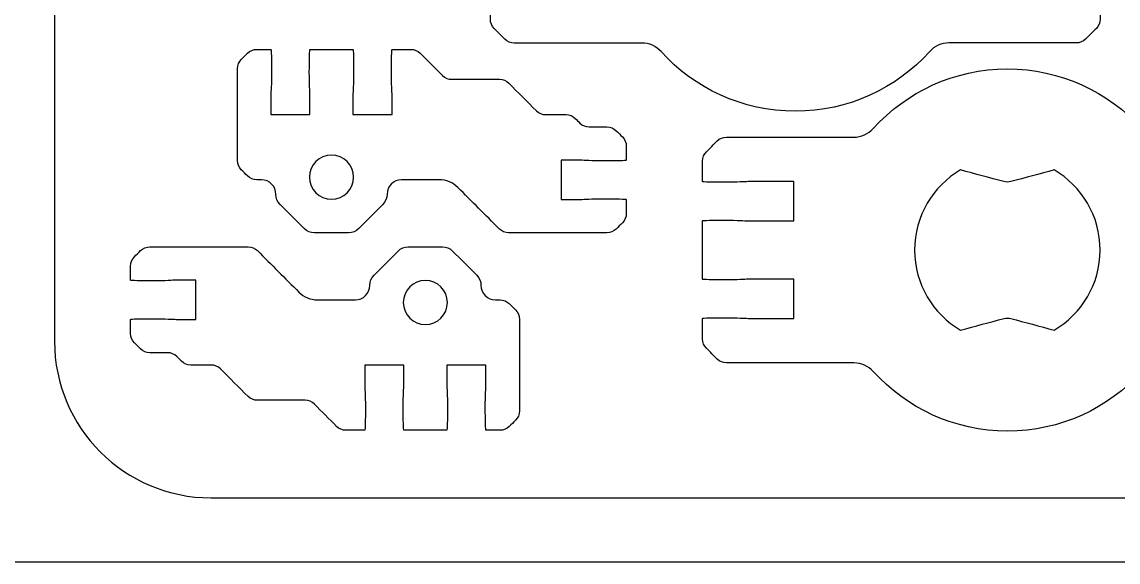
# Model space of a CAD drawing. Extents: x 0 to 410, y 0 to 455.
# Drawn here: x 272.6 to 356.7, y 0 to 41.4 of the extents above; entities that cross this region are included whole.
import ezdxf

# ---------------------------------------------------------------- set-up
doc = ezdxf.new("R2010")
doc.units = 0
doc.header["$MEASUREMENT"] = 0
doc.layers.add('DEFAULT', color=18, linetype='CONTINUOUS')

msp = doc.modelspace()

# ---------------------------------------------------------------- linework, layer by layer
at = {"layer": 'DEFAULT', "color": 18}
msp.add_lwpolyline([(410.025, 0.025), (0.025, 0.025), (0.025, 455.025), (410.025, 455.025)], close=True, dxfattribs=at)
at = {"layer": 'DEFAULT', "color": 1}
for points, knots in [([(405.1, 212.95), (405.1, 147.617), (405.1, 82.283), (405.1, 16.95), (405.1, 10.323), (399.728, 4.95), (393.1, 4.95), (357.767, 4.95), (322.433, 4.95), (287.1, 4.95), (280.472, 4.95), (275.1, 10.323), (275.1, 16.95), (275.1, 82.283), (275.1, 147.617), (275.1, 212.95), (275.1, 219.577), (280.472, 224.95), (287.1, 224.95), (322.433, 224.95), (357.767, 224.95), (393.1, 224.95), (399.728, 224.95), (405.1, 219.577), (405.1, 212.95)], [0, 0, 0, 0, 555.591, 555.591, 555.591, 556.591, 556.591, 556.591, 857.063, 857.063, 857.063, 858.063, 858.063, 858.063, 1413.654, 1413.654, 1413.654, 1414.654, 1414.654, 1414.654, 1715.126, 1715.126, 1715.126, 1716.126, 1716.126, 1716.126, 1716.126]), ([(342.221, 39.157), (342.602, 39.58), (343.142, 39.827), (343.713, 39.827), (346.973, 39.827), (350.233, 39.827), (353.492, 39.827), (353.757, 39.827), (354.011, 39.933), (354.198, 40.12), (354.474, 40.395), (354.75, 40.67), (355.027, 40.945), (355.217, 41.136), (355.32, 41.39), (355.32, 41.654), (355.32, 42.182), (355.32, 42.71), (355.32, 43.238), (355.32, 43.263), (354.536, 43.288), (353.57, 43.288), (352.603, 43.288), (352.106, 43.238), (351.82, 43.238), (350.654, 43.238), (349.487, 43.238), (348.321, 43.238), (348.321, 44.238), (348.321, 45.237), (348.321, 46.237), (349.487, 46.237), (350.654, 46.237), (351.82, 46.237), (352.106, 46.237), (352.603, 46.188), (353.57, 46.188), (354.536, 46.188), (355.32, 46.209), (355.32, 46.237), (355.32, 47.732), (355.32, 49.226), (355.32, 50.721), (355.32, 50.745), (354.536, 50.77), (353.57, 50.77), (352.603, 50.77), (352.106, 50.721), (351.82, 50.721), (350.654, 50.721), (349.487, 50.721), (348.321, 50.721), (348.321, 51.72), (348.321, 52.72), (348.321, 53.719), (349.487, 53.719), (350.654, 53.719), (351.82, 53.719), (352.106, 53.719), (352.603, 53.67), (353.57, 53.67), (354.536, 53.67), (355.32, 53.691), (355.32, 53.719), (355.32, 54.249), (355.32, 54.778), (355.32, 55.307), (355.32, 55.571), (355.217, 55.825), (355.027, 56.012), (354.752, 56.289), (354.477, 56.565), (354.201, 56.841), (354.011, 57.032), (353.757, 57.134), (353.492, 57.134), (350.23, 57.134), (346.968, 57.134), (343.706, 57.134), (343.138, 57.134), (342.598, 57.385), (342.217, 57.805), (339.674, 60.606), (336.009, 62.362), (331.927, 62.362), (327.845, 62.362), (324.18, 60.606), (321.64, 57.805), (321.259, 57.381), (320.719, 57.131), (320.148, 57.131), (316.888, 57.131), (313.628, 57.131), (310.369, 57.131), (310.104, 57.131), (309.85, 57.028), (309.663, 56.841), (309.387, 56.565), (309.11, 56.289), (308.834, 56.012), (308.644, 55.825), (308.538, 55.571), (308.538, 55.307), (308.538, 54.778), (308.538, 54.249), (308.538, 53.719), (308.538, 53.695), (309.321, 53.67), (310.288, 53.67), (311.254, 53.67), (311.752, 53.719), (312.037, 53.719), (313.204, 53.719), (314.37, 53.719), (315.537, 53.719), (315.537, 52.72), (315.537, 51.72), (315.537, 50.721), (314.37, 50.721), (313.204, 50.721), (312.037, 50.721), (311.752, 50.721), (311.254, 50.77), (310.288, 50.77), (309.321, 50.77), (308.538, 50.749), (308.538, 50.721), (308.538, 49.226), (308.538, 47.732), (308.538, 46.237), (308.538, 46.212), (309.321, 46.188), (310.288, 46.188), (311.254, 46.188), (311.752, 46.237), (312.037, 46.237), (313.204, 46.237), (314.37, 46.237), (315.537, 46.237), (315.537, 45.237), (315.537, 44.238), (315.537, 43.238), (314.37, 43.238), (313.204, 43.238), (312.037, 43.238), (311.752, 43.238), (311.254, 43.288), (310.288, 43.288), (309.321, 43.288), (308.538, 43.267), (308.538, 43.238), (308.538, 42.71), (308.538, 42.182), (308.538, 41.654), (308.538, 41.39), (308.644, 41.132), (308.834, 40.945), (309.109, 40.669), (309.384, 40.393), (309.66, 40.116), (309.85, 39.929), (310.104, 39.823), (310.369, 39.823), (313.631, 39.823), (316.893, 39.823), (320.155, 39.823), (320.723, 39.823), (321.259, 39.576), (321.64, 39.16), (324.187, 36.363), (327.845, 34.592), (331.927, 34.592), (336.012, 34.592), (339.681, 36.352), (342.221, 39.157)], [2, 2, 2, 2, 3, 3, 3, 30.72, 30.72, 30.72, 31.72, 31.72, 31.72, 35.036338, 35.036338, 35.036338, 36.036338, 36.036338, 36.036338, 40.526338, 40.526338, 40.526338, 41.526338, 41.526338, 41.526338, 42.526338, 42.526338, 42.526338, 52.446338, 52.446338, 52.446338, 60.946338, 60.946338, 60.946338, 70.866338, 70.866338, 70.866338, 71.866338, 71.866338, 71.866338, 72.866338, 72.866338, 72.866338, 85.576338, 85.576338, 85.576338, 86.576338, 86.576338, 86.576338, 87.576338, 87.576338, 87.576338, 97.496338, 97.496338, 97.496338, 105.996338, 105.996338, 105.996338, 115.916338, 115.916338, 115.916338, 116.916338, 116.916338, 116.916338, 117.916338, 117.916338, 117.916338, 122.416338, 122.416338, 122.416338, 123.416338, 123.416338, 123.416338, 126.732677, 126.732677, 126.732677, 127.732677, 127.732677, 127.732677, 155.472677, 155.472677, 155.472677, 156.472677, 156.472677, 156.472677, 157.472677, 157.472677, 157.472677, 158.472677, 158.472677, 158.472677, 159.472677, 159.472677, 159.472677, 187.192677, 187.192677, 187.192677, 188.192677, 188.192677, 188.192677, 191.516079, 191.516079, 191.516079, 192.516079, 192.516079, 192.516079, 197.016079, 197.016079, 197.016079, 198.016079, 198.016079, 198.016079, 199.016079, 199.016079, 199.016079, 208.936079, 208.936079, 208.936079, 217.436079, 217.436079, 217.436079, 227.356079, 227.356079, 227.356079, 228.356079, 228.356079, 228.356079, 229.356079, 229.356079, 229.356079, 242.066079, 242.066079, 242.066079, 243.066079, 243.066079, 243.066079, 244.066079, 244.066079, 244.066079, 253.986079, 253.986079, 253.986079, 262.486079, 262.486079, 262.486079, 272.406079, 272.406079, 272.406079, 273.406079, 273.406079, 273.406079, 274.406079, 274.406079, 274.406079, 278.896079, 278.896079, 278.896079, 279.896079, 279.896079, 279.896079, 283.212417, 283.212417, 283.212417, 284.212417, 284.212417, 284.212417, 311.952417, 311.952417, 311.952417, 312.952417, 312.952417, 312.952417, 313.952417, 313.952417, 313.952417, 314.952417, 314.952417, 314.952417, 314.952417]), ([(300.611, 28.226), (300.611, 28.837), (301.107, 29.333), (301.719, 29.333), (302.689, 29.333), (303.659, 29.333), (304.629, 29.333), (305.159, 29.333), (305.667, 29.122), (306.044, 28.748), (307.106, 27.686), (308.169, 26.623), (309.231, 25.561), (309.417, 25.375), (309.671, 25.269), (309.935, 25.269), (312.45, 25.269), (314.965, 25.269), (317.48, 25.269), (317.746, 25.269), (318.001, 25.375), (318.19, 25.562), (318.35, 25.721), (318.51, 25.88), (318.67, 26.039), (318.857, 26.229), (318.963, 26.483), (318.963, 26.748), (318.963, 27.109), (318.963, 27.47), (318.963, 27.831), (318.963, 27.855), (318.18, 27.88), (317.213, 27.88), (316.246, 27.88), (315.749, 27.831), (315.463, 27.831), (314.964, 27.831), (314.464, 27.831), (313.964, 27.831), (313.964, 28.83), (313.964, 29.83), (313.964, 30.829), (314.464, 30.829), (314.964, 30.829), (315.463, 30.829), (315.749, 30.829), (316.246, 30.78), (317.213, 30.78), (318.18, 30.78), (318.963, 30.801), (318.963, 30.829), (318.963, 31.191), (318.963, 31.553), (318.963, 31.914), (318.963, 32.18), (318.857, 32.434), (318.67, 32.621), (318.511, 32.78), (318.353, 32.939), (318.194, 33.098), (318.007, 33.288), (317.753, 33.39), (317.485, 33.39), (317.028, 33.39), (316.572, 33.39), (316.116, 33.39), (315.852, 33.39), (315.598, 33.496), (315.411, 33.682), (315.292, 33.801), (315.173, 33.92), (315.054, 34.04), (314.867, 34.226), (314.613, 34.332), (314.345, 34.332), (313.822, 34.332), (313.3, 34.332), (312.777, 34.332), (312.512, 34.332), (312.257, 34.437), (312.07, 34.625), (311.362, 35.332), (310.654, 36.039), (309.946, 36.745), (309.755, 36.932), (309.501, 37.038), (309.237, 37.038), (308.015, 37.038), (306.794, 37.038), (305.572, 37.038), (305.308, 37.038), (305.053, 37.143), (304.866, 37.331), (304.296, 37.901), (303.725, 38.472), (303.155, 39.042), (302.964, 39.229), (302.71, 39.335), (302.446, 39.335), (301.962, 39.334), (301.479, 39.332), (300.996, 39.331), (300.971, 39.331), (300.946, 38.548), (300.946, 37.581), (300.946, 36.615), (300.996, 36.117), (300.996, 35.832), (300.996, 35.332), (300.996, 34.832), (300.996, 34.332), (299.996, 34.332), (298.997, 34.332), (297.997, 34.332), (297.997, 34.832), (297.997, 35.332), (297.997, 35.832), (297.997, 36.117), (298.047, 36.615), (298.047, 37.581), (298.047, 38.548), (298.025, 39.331), (297.997, 39.331), (296.898, 39.331), (295.798, 39.331), (294.699, 39.331), (294.674, 39.331), (294.649, 38.548), (294.649, 37.581), (294.649, 36.615), (294.699, 36.117), (294.699, 35.832), (294.699, 35.332), (294.699, 34.832), (294.699, 34.332), (293.699, 34.332), (292.7, 34.332), (291.7, 34.332), (291.7, 34.832), (291.7, 35.332), (291.7, 35.832), (291.7, 36.117), (291.75, 36.615), (291.75, 37.581), (291.75, 38.548), (291.728, 39.331), (291.7, 39.331), (291.338, 39.332), (290.976, 39.334), (290.614, 39.335), (290.349, 39.335), (290.095, 39.232), (289.908, 39.042), (289.749, 38.883), (289.591, 38.724), (289.432, 38.566), (289.245, 38.379), (289.139, 38.125), (289.139, 37.857), (289.139, 35.506), (289.139, 33.155), (289.139, 30.805), (289.139, 30.542), (289.243, 30.291), (289.428, 30.106), (289.588, 29.946), (289.748, 29.786), (289.908, 29.626), (290.095, 29.439), (290.35, 29.333), (290.615, 29.333), (290.734, 29.333), (290.854, 29.333), (290.973, 29.333), (291.585, 29.333), (292.081, 28.837), (292.081, 28.226), (292.081, 27.932), (292.198, 27.65), (292.406, 27.443), (293.022, 26.826), (293.638, 26.21), (294.254, 25.594), (294.462, 25.386), (294.744, 25.269), (295.037, 25.269), (295.91, 25.269), (296.782, 25.269), (297.655, 25.269), (297.949, 25.269), (298.23, 25.386), (298.438, 25.594), (299.054, 26.21), (299.67, 26.826), (300.287, 27.443), (300.495, 27.65), (300.611, 27.932), (300.611, 28.226)], [1, 1, 1, 1, 2, 2, 2, 10.251, 10.251, 10.251, 11.251, 11.251, 11.251, 24.025591, 24.025591, 24.025591, 25.025591, 25.025591, 25.025591, 46.411591, 46.411591, 46.411591, 47.411591, 47.411591, 47.411591, 49.327864, 49.327864, 49.327864, 50.327864, 50.327864, 50.327864, 53.397864, 53.397864, 53.397864, 54.397864, 54.397864, 54.397864, 55.397864, 55.397864, 55.397864, 59.647864, 59.647864, 59.647864, 68.147864, 68.147864, 68.147864, 72.397864, 72.397864, 72.397864, 73.397864, 73.397864, 73.397864, 74.397864, 74.397864, 74.397864, 77.473864, 77.473864, 77.473864, 78.473864, 78.473864, 78.473864, 80.383052, 80.383052, 80.383052, 81.383052, 81.383052, 81.383052, 85.263052, 85.263052, 85.263052, 86.263052, 86.263052, 86.263052, 87.69565, 87.69565, 87.69565, 88.69565, 88.69565, 88.69565, 93.13965, 93.13965, 93.13965, 94.13965, 94.13965, 94.13965, 102.646148, 102.646148, 102.646148, 103.646148, 103.646148, 103.646148, 114.033148, 114.033148, 114.033148, 115.033148, 115.033148, 115.033148, 121.892083, 121.892083, 121.892083, 122.892083, 122.892083, 122.892083, 127.002096, 127.002096, 127.002096, 128.002096, 128.002096, 128.002096, 129.002096, 129.002096, 129.002096, 133.252096, 133.252096, 133.252096, 141.752096, 141.752096, 141.752096, 146.002096, 146.002096, 146.002096, 147.002096, 147.002096, 147.002096, 148.002096, 148.002096, 148.002096, 157.352096, 157.352096, 157.352096, 158.352096, 158.352096, 158.352096, 159.352096, 159.352096, 159.352096, 163.602096, 163.602096, 163.602096, 172.102096, 172.102096, 172.102096, 176.352096, 176.352096, 176.352096, 177.352096, 177.352096, 177.352096, 178.352096, 178.352096, 178.352096, 181.432112, 181.432112, 181.432112, 182.432112, 182.432112, 182.432112, 184.3413, 184.3413, 184.3413, 185.3413, 185.3413, 185.3413, 205.3313, 205.3313, 205.3313, 206.3313, 206.3313, 206.3313, 208.254631, 208.254631, 208.254631, 209.254631, 209.254631, 209.254631, 210.270631, 210.270631, 210.270631, 211.270631, 211.270631, 211.270631, 212.270631, 212.270631, 212.270631, 219.681817, 219.681817, 219.681817, 220.681817, 220.681817, 220.681817, 228.100817, 228.100817, 228.100817, 229.100817, 229.100817, 229.100817, 236.51271, 236.51271, 236.51271, 237.51271, 237.51271, 237.51271, 237.51271]), ([(358.495, 14.629), (358.876, 15.052), (359.415, 15.299), (359.987, 15.299), (363.247, 15.299), (366.506, 15.299), (369.766, 15.299), (370.03, 15.299), (370.284, 15.405), (370.471, 15.592), (370.748, 15.867), (371.024, 16.142), (371.3, 16.418), (371.491, 16.608), (371.593, 16.862), (371.593, 17.127), (371.593, 17.655), (371.593, 18.183), (371.593, 18.711), (371.593, 18.735), (370.81, 18.76), (369.844, 18.76), (368.877, 18.76), (368.379, 18.711), (368.094, 18.711), (366.927, 18.711), (365.761, 18.711), (364.594, 18.711), (364.594, 19.71), (364.594, 20.71), (364.594, 21.709), (365.761, 21.709), (366.927, 21.709), (368.094, 21.709), (368.379, 21.709), (368.877, 21.66), (369.844, 21.66), (370.81, 21.66), (371.593, 21.681), (371.593, 21.709), (371.593, 23.204), (371.593, 24.698), (371.593, 26.193), (371.593, 26.218), (370.81, 26.242), (369.844, 26.242), (368.877, 26.242), (368.379, 26.193), (368.094, 26.193), (366.927, 26.193), (365.761, 26.193), (364.594, 26.193), (364.594, 27.193), (364.594, 28.192), (364.594, 29.192), (365.761, 29.192), (366.927, 29.192), (368.094, 29.192), (368.379, 29.192), (368.877, 29.142), (369.844, 29.142), (370.81, 29.142), (371.593, 29.163), (371.593, 29.192), (371.593, 29.721), (371.593, 30.25), (371.593, 30.779), (371.593, 31.044), (371.491, 31.298), (371.3, 31.485), (371.025, 31.761), (370.75, 32.037), (370.475, 32.314), (370.284, 32.504), (370.03, 32.607), (369.766, 32.607), (366.504, 32.607), (363.242, 32.607), (359.98, 32.607), (359.412, 32.607), (358.872, 32.857), (358.491, 33.277), (355.948, 36.078), (352.282, 37.835), (348.201, 37.835), (344.119, 37.835), (340.454, 36.078), (337.914, 33.277), (337.533, 32.853), (336.993, 32.603), (336.421, 32.603), (333.162, 32.603), (329.902, 32.603), (326.642, 32.603), (326.378, 32.603), (326.124, 32.501), (325.937, 32.314), (325.66, 32.037), (325.384, 31.761), (325.108, 31.485), (324.917, 31.298), (324.811, 31.044), (324.811, 30.779), (324.811, 30.25), (324.811, 29.721), (324.811, 29.192), (324.811, 29.167), (325.595, 29.142), (326.561, 29.142), (327.528, 29.142), (328.025, 29.192), (328.311, 29.192), (329.477, 29.192), (330.644, 29.192), (331.811, 29.192), (331.811, 28.192), (331.811, 27.193), (331.811, 26.193), (330.644, 26.193), (329.477, 26.193), (328.311, 26.193), (328.025, 26.193), (327.528, 26.242), (326.561, 26.242), (325.595, 26.242), (324.811, 26.221), (324.811, 26.193), (324.811, 24.698), (324.811, 23.204), (324.811, 21.709), (324.811, 21.685), (325.595, 21.66), (326.561, 21.66), (327.528, 21.66), (328.025, 21.709), (328.311, 21.709), (329.477, 21.709), (330.644, 21.709), (331.811, 21.709), (331.811, 20.71), (331.811, 19.71), (331.811, 18.711), (330.644, 18.711), (329.477, 18.711), (328.311, 18.711), (328.025, 18.711), (327.528, 18.76), (326.561, 18.76), (325.595, 18.76), (324.811, 18.739), (324.811, 18.711), (324.811, 18.183), (324.811, 17.655), (324.811, 17.127), (324.811, 16.862), (324.917, 16.605), (325.108, 16.418), (325.383, 16.141), (325.658, 15.865), (325.933, 15.589), (326.124, 15.402), (326.378, 15.296), (326.642, 15.296), (329.904, 15.296), (333.166, 15.296), (336.428, 15.296), (336.996, 15.296), (337.533, 15.049), (337.914, 14.632), (340.461, 11.835), (344.119, 10.064), (348.201, 10.064), (352.286, 10.064), (355.955, 11.824), (358.495, 14.629)], [2, 2, 2, 2, 3, 3, 3, 30.72, 30.72, 30.72, 31.72, 31.72, 31.72, 35.036338, 35.036338, 35.036338, 36.036338, 36.036338, 36.036338, 40.526338, 40.526338, 40.526338, 41.526338, 41.526338, 41.526338, 42.526338, 42.526338, 42.526338, 52.446338, 52.446338, 52.446338, 60.946338, 60.946338, 60.946338, 70.866338, 70.866338, 70.866338, 71.866338, 71.866338, 71.866338, 72.866338, 72.866338, 72.866338, 85.576338, 85.576338, 85.576338, 86.576338, 86.576338, 86.576338, 87.576338, 87.576338, 87.576338, 97.496338, 97.496338, 97.496338, 105.996338, 105.996338, 105.996338, 115.916338, 115.916338, 115.916338, 116.916338, 116.916338, 116.916338, 117.916338, 117.916338, 117.916338, 122.416338, 122.416338, 122.416338, 123.416338, 123.416338, 123.416338, 126.732677, 126.732677, 126.732677, 127.732677, 127.732677, 127.732677, 155.472677, 155.472677, 155.472677, 156.472677, 156.472677, 156.472677, 157.472677, 157.472677, 157.472677, 158.472677, 158.472677, 158.472677, 159.472677, 159.472677, 159.472677, 187.192677, 187.192677, 187.192677, 188.192677, 188.192677, 188.192677, 191.516079, 191.516079, 191.516079, 192.516079, 192.516079, 192.516079, 197.016079, 197.016079, 197.016079, 198.016079, 198.016079, 198.016079, 199.016079, 199.016079, 199.016079, 208.936079, 208.936079, 208.936079, 217.436079, 217.436079, 217.436079, 227.356079, 227.356079, 227.356079, 228.356079, 228.356079, 228.356079, 229.356079, 229.356079, 229.356079, 242.066079, 242.066079, 242.066079, 243.066079, 243.066079, 243.066079, 244.066079, 244.066079, 244.066079, 253.986079, 253.986079, 253.986079, 262.486079, 262.486079, 262.486079, 272.406079, 272.406079, 272.406079, 273.406079, 273.406079, 273.406079, 274.406079, 274.406079, 274.406079, 278.896079, 278.896079, 278.896079, 279.896079, 279.896079, 279.896079, 283.212417, 283.212417, 283.212417, 284.212417, 284.212417, 284.212417, 311.952417, 311.952417, 311.952417, 312.952417, 312.952417, 312.952417, 313.952417, 313.952417, 313.952417, 314.952417, 314.952417, 314.952417, 314.952417]), ([(298.04, 29.535), (298.04, 28.6), (297.281, 27.845), (296.346, 27.845), (295.411, 27.845), (294.656, 28.6), (294.656, 29.535), (294.656, 30.469), (295.411, 31.228), (296.346, 31.228), (297.281, 31.228), (298.04, 30.469), (298.04, 29.535)], [1, 1, 1, 1, 2, 2, 2, 3, 3, 3, 4, 4, 4, 5, 5, 5, 5]), ([(347.943, 18.7), (346.829, 18.402), (345.716, 18.105), (344.602, 17.807), (342.496, 19.042), (341.085, 21.328), (341.085, 23.946), (341.085, 26.563), (342.496, 28.853), (344.602, 30.088), (345.715, 29.789), (346.827, 29.49), (347.94, 29.192), (348.109, 29.146), (348.289, 29.146), (348.458, 29.192), (349.571, 29.49), (350.683, 29.789), (351.795, 30.088), (353.901, 28.856), (355.316, 26.563), (355.316, 23.946), (355.316, 21.328), (353.901, 19.039), (351.795, 17.807), (350.684, 18.105), (349.573, 18.402), (348.462, 18.7), (348.292, 18.746), (348.112, 18.746), (347.943, 18.7)], [0, 0, 0, 0, 9.802132, 9.802132, 9.802132, 10.802132, 10.802132, 10.802132, 11.802132, 11.802132, 11.802132, 21.597192, 21.597192, 21.597192, 22.597192, 22.597192, 22.597192, 32.392252, 32.392252, 32.392252, 33.392252, 33.392252, 33.392252, 34.392252, 34.392252, 34.392252, 44.175064, 44.175064, 44.175064, 45.175064, 45.175064, 45.175064, 45.175064]), ([(299.288, 21.239), (299.288, 20.627), (298.792, 20.131), (298.18, 20.131), (297.21, 20.131), (296.24, 20.131), (295.269, 20.131), (294.74, 20.131), (294.232, 20.343), (293.855, 20.717), (292.793, 21.779), (291.73, 22.841), (290.668, 23.903), (290.482, 24.09), (290.228, 24.195), (289.964, 24.195), (287.449, 24.195), (284.934, 24.195), (282.419, 24.195), (282.153, 24.195), (281.898, 24.09), (281.709, 23.902), (281.549, 23.743), (281.389, 23.585), (281.229, 23.426), (281.042, 23.235), (280.936, 22.981), (280.936, 22.717), (280.936, 22.356), (280.936, 21.995), (280.936, 21.634), (280.936, 21.609), (281.719, 21.584), (282.686, 21.584), (283.652, 21.584), (284.15, 21.634), (284.436, 21.634), (284.935, 21.634), (285.435, 21.634), (285.935, 21.634), (285.935, 20.634), (285.935, 19.635), (285.935, 18.635), (285.435, 18.635), (284.935, 18.635), (284.436, 18.635), (284.15, 18.635), (283.652, 18.685), (282.686, 18.685), (281.719, 18.685), (280.936, 18.663), (280.936, 18.635), (280.936, 18.273), (280.936, 17.912), (280.936, 17.55), (280.936, 17.285), (281.042, 17.03), (281.229, 16.843), (281.388, 16.684), (281.546, 16.526), (281.705, 16.367), (281.892, 16.176), (282.146, 16.074), (282.414, 16.074), (282.87, 16.074), (283.327, 16.074), (283.783, 16.074), (284.047, 16.074), (284.301, 15.969), (284.488, 15.782), (284.607, 15.663), (284.726, 15.544), (284.845, 15.425), (285.032, 15.238), (285.286, 15.132), (285.554, 15.132), (286.077, 15.132), (286.599, 15.132), (287.122, 15.132), (287.387, 15.132), (287.642, 15.027), (287.829, 14.839), (288.537, 14.133), (289.245, 13.426), (289.953, 12.719), (290.144, 12.532), (290.398, 12.426), (290.662, 12.426), (291.884, 12.426), (293.105, 12.426), (294.326, 12.426), (294.591, 12.426), (294.846, 12.321), (295.033, 12.134), (295.603, 11.563), (296.174, 10.993), (296.744, 10.423), (296.935, 10.236), (297.189, 10.13), (297.453, 10.13), (297.936, 10.131), (298.42, 10.132), (298.903, 10.133), (298.928, 10.133), (298.952, 10.916), (298.952, 11.883), (298.952, 12.85), (298.903, 13.347), (298.903, 13.633), (298.903, 14.133), (298.903, 14.632), (298.903, 15.132), (299.903, 15.132), (300.902, 15.132), (301.902, 15.132), (301.902, 14.632), (301.902, 14.133), (301.902, 13.633), (301.902, 13.347), (301.852, 12.85), (301.852, 11.883), (301.852, 10.916), (301.873, 10.133), (301.902, 10.133), (303.001, 10.133), (304.101, 10.133), (305.2, 10.133), (305.225, 10.133), (305.25, 10.916), (305.25, 11.883), (305.25, 12.85), (305.2, 13.347), (305.2, 13.633), (305.2, 14.133), (305.2, 14.632), (305.2, 15.132), (306.2, 15.132), (307.199, 15.132), (308.199, 15.132), (308.199, 14.632), (308.199, 14.133), (308.199, 13.633), (308.199, 13.347), (308.149, 12.85), (308.149, 11.883), (308.149, 10.916), (308.171, 10.133), (308.199, 10.133), (308.561, 10.132), (308.923, 10.131), (309.285, 10.13), (309.55, 10.13), (309.804, 10.232), (309.991, 10.423), (310.15, 10.581), (310.308, 10.74), (310.467, 10.899), (310.654, 11.086), (310.76, 11.34), (310.76, 11.608), (310.76, 13.959), (310.76, 16.309), (310.76, 18.66), (310.76, 18.922), (310.656, 19.173), (310.471, 19.358), (310.311, 19.518), (310.151, 19.678), (309.991, 19.838), (309.804, 20.026), (309.549, 20.131), (309.284, 20.131), (309.164, 20.131), (309.045, 20.131), (308.925, 20.131), (308.313, 20.131), (307.818, 20.627), (307.818, 21.239), (307.818, 21.532), (307.701, 21.814), (307.493, 22.022), (306.877, 22.638), (306.261, 23.254), (305.644, 23.871), (305.437, 24.078), (305.155, 24.195), (304.861, 24.195), (303.989, 24.195), (303.116, 24.195), (302.244, 24.195), (301.95, 24.195), (301.668, 24.078), (301.461, 23.871), (300.845, 23.254), (300.228, 22.638), (299.612, 22.022), (299.404, 21.814), (299.288, 21.532), (299.288, 21.239)], [1, 1, 1, 1, 2, 2, 2, 10.25, 10.25, 10.25, 11.25, 11.25, 11.25, 24.024591, 24.024591, 24.024591, 25.024591, 25.024591, 25.024591, 46.410591, 46.410591, 46.410591, 47.410591, 47.410591, 47.410591, 49.326864, 49.326864, 49.326864, 50.326864, 50.326864, 50.326864, 53.396864, 53.396864, 53.396864, 54.396864, 54.396864, 54.396864, 55.396864, 55.396864, 55.396864, 59.646864, 59.646864, 59.646864, 68.146864, 68.146864, 68.146864, 72.396864, 72.396864, 72.396864, 73.396864, 73.396864, 73.396864, 74.396864, 74.396864, 74.396864, 77.472864, 77.472864, 77.472864, 78.472864, 78.472864, 78.472864, 80.382052, 80.382052, 80.382052, 81.382052, 81.382052, 81.382052, 85.262052, 85.262052, 85.262052, 86.262052, 86.262052, 86.262052, 87.69465, 87.69465, 87.69465, 88.69465, 88.69465, 88.69465, 93.13865, 93.13865, 93.13865, 94.13865, 94.13865, 94.13865, 102.645148, 102.645148, 102.645148, 103.645148, 103.645148, 103.645148, 114.032148, 114.032148, 114.032148, 115.032148, 115.032148, 115.032148, 121.891083, 121.891083, 121.891083, 122.891083, 122.891083, 122.891083, 127.001096, 127.001096, 127.001096, 128.001096, 128.001096, 128.001096, 129.001096, 129.001096, 129.001096, 133.251096, 133.251096, 133.251096, 141.751096, 141.751096, 141.751096, 146.001096, 146.001096, 146.001096, 147.001096, 147.001096, 147.001096, 148.001096, 148.001096, 148.001096, 157.351096, 157.351096, 157.351096, 158.351096, 158.351096, 158.351096, 159.351096, 159.351096, 159.351096, 163.601096, 163.601096, 163.601096, 172.101096, 172.101096, 172.101096, 176.351096, 176.351096, 176.351096, 177.351096, 177.351096, 177.351096, 178.351096, 178.351096, 178.351096, 181.431112, 181.431112, 181.431112, 182.431112, 182.431112, 182.431112, 184.3403, 184.3403, 184.3403, 185.3403, 185.3403, 185.3403, 205.3303, 205.3303, 205.3303, 206.3303, 206.3303, 206.3303, 208.253631, 208.253631, 208.253631, 209.253631, 209.253631, 209.253631, 210.270631, 210.270631, 210.270631, 211.270631, 211.270631, 211.270631, 212.270631, 212.270631, 212.270631, 219.682524, 219.682524, 219.682524, 220.682524, 220.682524, 220.682524, 228.101524, 228.101524, 228.101524, 229.101524, 229.101524, 229.101524, 236.51271, 236.51271, 236.51271, 237.51271, 237.51271, 237.51271, 237.51271]), ([(301.859, 19.93), (301.859, 20.865), (302.618, 21.62), (303.553, 21.62), (304.488, 21.62), (305.242, 20.865), (305.242, 19.93), (305.242, 18.995), (304.488, 18.237), (303.553, 18.237), (302.618, 18.237), (301.859, 18.995), (301.859, 19.93)], [1, 1, 1, 1, 2, 2, 2, 3, 3, 3, 4, 4, 4, 5, 5, 5, 5])]:
    msp.add_open_spline(points, degree=3, knots=knots, dxfattribs=at)

doc.saveas('drawing.dxf')
